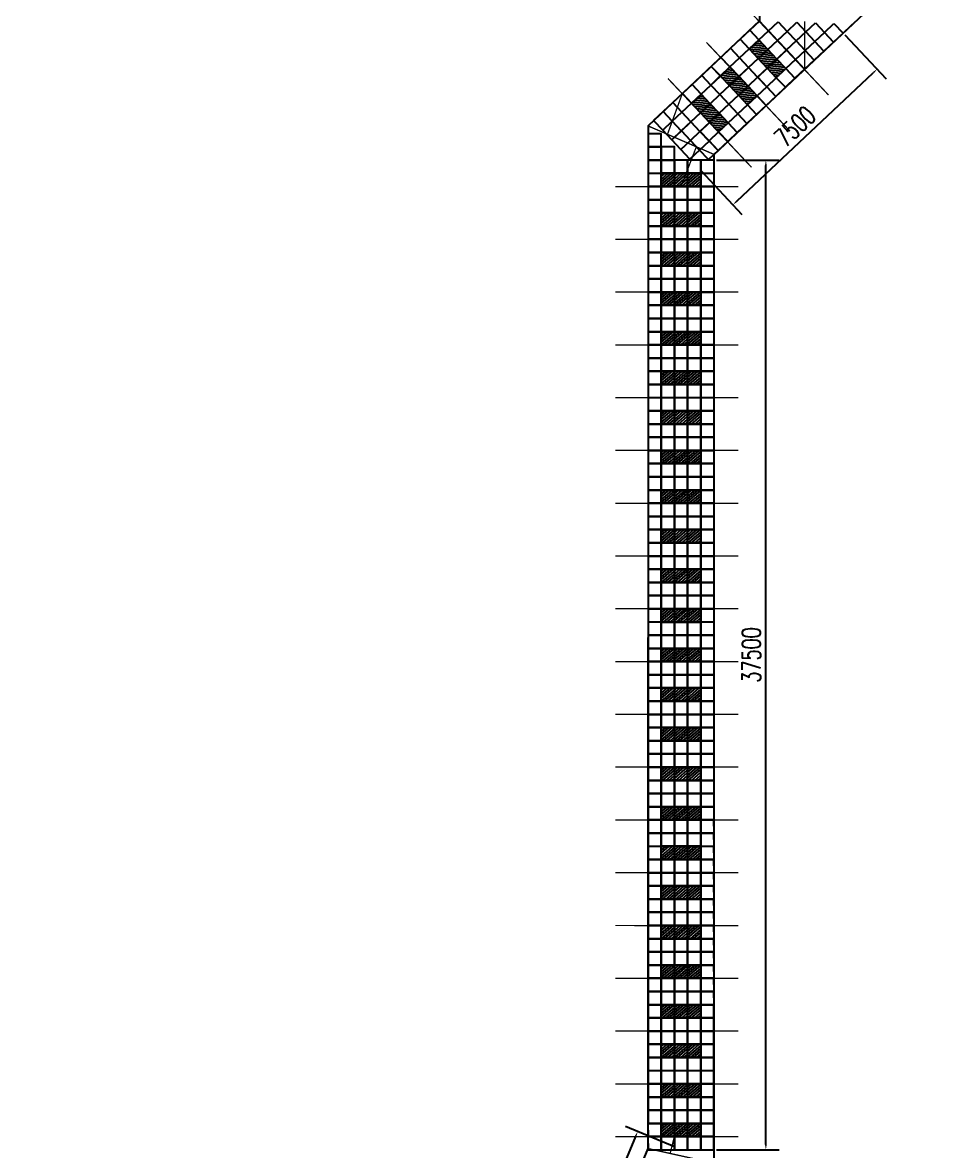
# Model space of a CAD drawing. Extents: x 833816 to 4746262, y -3629782 to -1973088.
# Drawn here: x 1973589 to 2008016, y -2255705 to -2212933 of the extents above; entities that cross this region are included whole.
import ezdxf

# ---------------------------------------------------------------- set-up
doc = ezdxf.new("R2010")
doc.units = 0
doc.header["$LTSCALE"] = 1000
doc.header["$MEASUREMENT"] = 0
doc.header["$PDMODE"] = 32
doc.layers.add('W-FLOAT_BOWL浮筒', color=253, linetype='Continuous')
doc.styles.add('STANDARD_T3', font='simplex.shx', dxfattribs={"width": 0.7, "bigfont": 'gbcbig.shx'})
doc.dimstyles.new('W&&200', dxfattribs={"dimtxt": 700, "dimasz": 200, "dimexe": 500, "dimexo": 600, "dimgap": 200, "dimtad": 1, "dimdec": 0, "dimzin": 0, "dimdsep": 46, "dimtxsty": 'STANDARD_T3', "dimcen": 0.09, "dimclrd": 1, "dimclre": 1, "dimclrt": 7, "dimazin": 2, "dimtfac": 1, "dimtdec": 0, "dimtix": 1, "dimtmove": 2, "dimatfit": 3, "dimfxl": 100, "dimtolj": 1, "dimtzin": 0, "dimarcsym": 0})

# ---------------------------------------------------------------- blocks, each defined once
blk = doc.blocks.new('*U212')
at = {"color": 2, "const_width": 50}
blk.add_lwpolyline([(-2331, 0), (2331, 0)], dxfattribs=at)
blk = doc.blocks.new('*U213')
at = {"color": 0, "linetype": 'ByBlock', "lineweight": -2, "transparency": 16777216}
for p in [(0, 0), (0, -2000), (0, -4000), (0, -6000), (0, -8000), (0, -10000), (0, -12000), (0, -14000), (0, -16000), (0, -18000), (0, -20000), (0, -22000), (0, -24000), (0, -26000), (0, -28000), (0, -30000), (0, -32000), (0, -34000), (0, -36000)]:
    blk.add_blockref('*U212', p, dxfattribs=at)
blk = doc.blocks.new('浮筒')
at = {"layer": 'W-FLOAT_BOWL浮筒'}
blk.add_lwpolyline([(-230, -268), (268, -230), (230, 268), (-268, 230)], close=True, dxfattribs=at)
blk = doc.blocks.new('*U214')
at = {"color": 2, "const_width": 50}
blk.add_lwpolyline([(-2309, 0), (2309, 0)], dxfattribs=at)
blk = doc.blocks.new('*U215')
at = {"color": 0, "linetype": 'ByBlock', "lineweight": -2, "transparency": 16777216}
for p in [(0, 0), (0, -2000), (0, -4000)]:
    blk.add_blockref('*U214', p, dxfattribs=at)
blk = doc.blocks.new('空格子')
at = {"layer": 'W-FLOAT_BOWL浮筒'}
h = blk.add_hatch(dxfattribs=at)
h.set_pattern_fill('ANSI31', color=256, scale=50)
h.set_pattern_definition([(45, (0, 0), (-56.127, 56.127), [])])
h.paths.add_polyline_path([(219, 263), (-280, 225), (-242, -274), (256, -236)])
blk.add_lwpolyline([(-242, -274), (256, -236), (219, 263), (-280, 225)], close=True, dxfattribs=at)
blk = doc.blocks.new('*D229')
at = {"color": 1, "lineweight": -2, "transparency": 16777216}
for p, q in [((1998282, -2255530), (1996427, -2254758)), ((1996811, -2255135), (1985624, -2281998)), ((1986941, -2282763), (1985085, -2281991))]:
    blk.add_line(p, q, dxfattribs=at)
at = {"color": 1, "transparency": 16777216}
for points in [[(1996780, -2255122), (1996842, -2255147), (1996888, -2254950)], [(1985593, -2281985), (1985655, -2282011), (1985547, -2282183)]]:
    blk.add_solid(points, dxfattribs=at)
at = {"layer": 'Defpoints', "color": 0, "transparency": 16777216}
for p in [(1998836, -2255761), (1985547, -2282183), (1987495, -2282994)]:
    blk.add_point(p, dxfattribs=at)
at = {"color": 7, "transparency": 16777216, "insert": (1990710, -2268355), "char_height": 700, "attachment_point": 5, "rotation": 67.3907, "style": 'STANDARD_T3'}
blk.add_mtext('\\A1;29500', dxfattribs=at)
blk = doc.blocks.new('*D230')
at = {"color": 1, "lineweight": -2, "transparency": 16777216}
for p, q in [((1999880, -2218145), (2002244, -2218145)), ((2001744, -2255445), (2001744, -2218345)), ((1999880, -2255645), (2002244, -2255645))]:
    blk.add_line(p, q, dxfattribs=at)
at = {"color": 1, "transparency": 16777216}
for points in [[(2001711, -2218345), (2001778, -2218345), (2001744, -2218145)], [(2001711, -2255445), (2001778, -2255445), (2001744, -2255645)]]:
    blk.add_solid(points, dxfattribs=at)
at = {"layer": 'Defpoints', "color": 0, "transparency": 16777216}
for p in [(1999280, -2218145), (2001744, -2218145), (1999280, -2255645)]:
    blk.add_point(p, dxfattribs=at)
at = {"color": 7, "transparency": 16777216, "insert": (2001194, -2236895), "char_height": 700, "attachment_point": 5, "rotation": 90, "style": 'STANDARD_T3'}
blk.add_mtext('\\A1;37500', dxfattribs=at)
blk = doc.blocks.new('*D243')
at = {"color": 1, "lineweight": -2, "transparency": 16777216}
for p, q in [((2004736, -2213402), (2006301, -2215064)), ((2000642, -2219704), (2005812, -2214837)), ((1999275, -2218543), (2000839, -2220205))]:
    blk.add_line(p, q, dxfattribs=at)
at = {"color": 1, "transparency": 16777216}
for points in [[(2005789, -2214813), (2005835, -2214861), (2005958, -2214700)], [(2000619, -2219679), (2000665, -2219728), (2000497, -2219841)]]:
    blk.add_solid(points, dxfattribs=at)
at = {"layer": 'Defpoints', "color": 0, "transparency": 16777216}
for p in [(2004325, -2212965), (2005958, -2214700), (1998864, -2218106)]:
    blk.add_point(p, dxfattribs=at)
at = {"color": 7, "transparency": 16777216, "insert": (2002850, -2216870), "char_height": 700, "attachment_point": 5, "rotation": 43.2668, "style": 'STANDARD_T3'}
blk.add_mtext('\\A1;7500', dxfattribs=at)

msp = doc.modelspace()

# ---------------------------------------------------------------- linework, layer by layer
at = {"color": 1}
for points in [[(2001472.6, -2319960.3), (1988686.3, -2319960.3), (1981980, -2310403), (1990708.4, -2304262.9), (1988640.8, -2282843.3), (1999780.3, -2256150.7), (1999781.5, -2217928.8), (2008006.8, -2210186.7), (2008015.7, -2192890.6), (2004018.9, -2186768.9), (2004030.2, -2164859.1)], [(2001529.8, -2165624.5), (2001505.4, -2212872.9), (1997281.6, -2216848.6), (1997279.9, -2255595.9), (1986086.1, -2282474.8), (1988078.6, -2303056.3), (1973589.5, -2313248.8), (1982549.2, -2326013), (1987602.7, -2322460.3), (2001472.6, -2322460.3), (2001472.6, -2319960.3)], [(1997279.9, -2255595.9), (1986086.1, -2282474.8)]]:
    msp.add_lwpolyline(points, dxfattribs=at)
for points in [[(2001505.4, -2212872.9), (1997281.6, -2216848.6)], [(1999781.5, -2217928.8), (2005135.6, -2212889.2)]]:
    msp.add_lwpolyline(points)
at = {"color": 5, "const_width": 50}
for points in [[(2003211.5, -2214700.3), (2003212.3, -2212888.2)], [(1998007.1, -2217195.7), (1998577.6, -2215628.8)], [(1999781.5, -2217928.8), (1997281.6, -2216848.6)], [(1999111.3, -2217639.2), (1998531.5, -2219145.4)], [(1998279.8, -2255145.5), (1998117.5, -2255781.9)], [(1999780.3, -2256150.7), (1997279.8, -2255596.2)]]:
    msp.add_lwpolyline(points, dxfattribs=at)
at = {"color": 6}
for points in [[(1997281.6, -2216848.6), (1997279.8, -2255596.2)], [(1999780.3, -2256150.7), (1999781.5, -2217928.8)]]:
    msp.add_lwpolyline(points, dxfattribs=at)

# ---------------------------------------------------------------- block references
for name, p, rotation in [('*U215', (2002531.7, -2213993.7), 313.2668024039084), ('空格子', (2001477.7, -2213945.7), 308.9392147150865), ('空格子', (2001820.4, -2214309.8), 308.9392147150865), ('空格子', (2002163.1, -2214673.9), 308.9392147150865), ('空格子', (2000385.5, -2214973.8), 308.9392147150865), ('空格子', (2000728.2, -2215337.9), 308.9392147150865), ('空格子', (2001070.9, -2215702), 308.9392147150865), ('空格子', (1999293.2, -2216001.9), 308.9392147150865), ('空格子', (1999635.9, -2216366), 308.9392147150865), ('空格子', (1999978.6, -2216730.1), 308.9392147150865), ('空格子', (1998043.7, -2218890.8), 355.6699377298531), ('空格子', (1998543.7, -2218890.8), 355.6699377298531), ('空格子', (1999043.7, -2218890.8), 355.6699377298531), ('空格子', (1998043.6, -2220390.8), 355.6699377298531), ('空格子', (1998543.6, -2220390.8), 355.6699377298531), ('空格子', (1999043.6, -2220390.8), 355.6699377298531), ('空格子', (1998043.6, -2221890.8), 355.6699377298531), ('空格子', (1998543.6, -2221890.8), 355.6699377298531), ('空格子', (1999043.6, -2221890.8), 355.6699377298531), ('空格子', (1998043.5, -2223390.8), 355.6699377298531), ('空格子', (1998543.5, -2223390.8), 355.6699377298531), ('空格子', (1999043.5, -2223390.8), 355.6699377298531), ('空格子', (1998043.5, -2224890.8), 355.6699377298531), ('空格子', (1998543.5, -2224890.8), 355.6699377298531), ('空格子', (1999043.5, -2224890.8), 355.6699377298531), ('空格子', (1998043.4, -2226390.8), 355.6699377298531), ('空格子', (1998543.4, -2226390.8), 355.6699377298531), ('空格子', (1999043.4, -2226390.8), 355.6699377298531), ('空格子', (1998043.3, -2227890.8), 355.6699377298531), ('空格子', (1998543.3, -2227890.8), 355.6699377298531), ('空格子', (1999043.3, -2227890.8), 355.6699377298531), ('空格子', (1998043.3, -2229390.8), 355.6699377298531), ('空格子', (1998543.3, -2229390.8), 355.6699377298531), ('空格子', (1999043.3, -2229390.8), 355.6699377298531), ('空格子', (1998043.2, -2230890.8), 355.6699377298531), ('空格子', (1998543.2, -2230890.8), 355.6699377298531), ('空格子', (1999043.2, -2230890.8), 355.6699377298531), ('空格子', (1998043.1, -2232390.8), 355.6699377298531), ('空格子', (1998543.1, -2232390.8), 355.6699377298531), ('空格子', (1999043.1, -2232390.8), 355.6699377298531), ('空格子', (1998043.1, -2233890.8), 355.6699377298531), ('空格子', (1998543.1, -2233890.8), 355.6699377298531), ('空格子', (1999043.1, -2233890.8), 355.6699377298531), ('空格子', (1998043, -2235390.8), 355.6699377298531), ('空格子', (1998543, -2235390.8), 355.6699377298531), ('空格子', (1999043, -2235390.8), 355.6699377298531), ('空格子', (1998042.9, -2236890.8), 355.6699377298531), ('空格子', (1998542.9, -2236890.8), 355.6699377298531), ('空格子', (1999042.9, -2236890.8), 355.6699377298531), ('空格子', (1998042.9, -2238390.8), 355.6699377298531), ('空格子', (1998542.9, -2238390.8), 355.6699377298531), ('空格子', (1999042.9, -2238390.8), 355.6699377298531), ('空格子', (1998042.8, -2239890.8), 355.6699377298531), ('空格子', (1998542.8, -2239890.8), 355.6699377298531), ('空格子', (1999042.8, -2239890.8), 355.6699377298531), ('空格子', (1998042.7, -2241390.8), 355.6699377298531), ('空格子', (1998542.7, -2241390.8), 355.6699377298531), ('空格子', (1999042.7, -2241390.8), 355.6699377298531), ('空格子', (1998042.7, -2242890.8), 355.6699377298531), ('空格子', (1998542.7, -2242890.8), 355.6699377298531), ('空格子', (1999042.7, -2242890.8), 355.6699377298531), ('空格子', (1998042.6, -2244390.8), 355.6699377298531), ('空格子', (1998542.6, -2244390.8), 355.6699377298531), ('空格子', (1999042.6, -2244390.8), 355.6699377298531), ('空格子', (1998042.5, -2245890.8), 355.6699377298531), ('空格子', (1998542.5, -2245890.8), 355.6699377298531), ('空格子', (1999042.5, -2245890.8), 355.6699377298531), ('空格子', (1998042.5, -2247390.8), 355.6699377298531), ('空格子', (1998542.5, -2247390.8), 355.6699377298531), ('空格子', (1999042.5, -2247390.8), 355.6699377298531), ('空格子', (1998042.4, -2248890.8), 355.6699377298531), ('空格子', (1998542.4, -2248890.8), 355.6699377298531), ('空格子', (1999042.4, -2248890.8), 355.6699377298531), ('空格子', (1998042.4, -2250390.8), 355.6699377298531), ('空格子', (1998542.4, -2250390.8), 355.6699377298531), ('空格子', (1999042.4, -2250390.8), 355.6699377298531), ('空格子', (1998042.3, -2251890.8), 355.6699377298531), ('空格子', (1998542.3, -2251890.8), 355.6699377298531), ('空格子', (1999042.3, -2251890.8), 355.6699377298531), ('空格子', (1998042.2, -2253390.8), 355.6699377298531), ('空格子', (1998542.2, -2253390.8), 355.6699377298531), ('空格子', (1999042.2, -2253390.8), 355.6699377298531), ('空格子', (1998042, -2254890.8), 355.6699377298531), ('空格子', (1998542, -2254890.8), 355.6699377298531), ('空格子', (1999042, -2254890.8), 355.6699377298531)]:
    msp.add_blockref(name, p, dxfattribs=dict(rotation=rotation))
at = {"xscale": -1, "rotation": 179.9975254186578}
msp.add_blockref('*U213', (1998368.5, -2255145.4), dxfattribs=at)
at = {"layer": 'W-FLOAT_BOWL浮筒'}
for p, rotation in [((2001487.3, -2213233.3), 308.9392147151741), ((2001123.3, -2213576), 308.9392147151741), ((2000759.2, -2213918.7), 308.9392147151741), ((2000031, -2214604.1), 308.9392147151741), ((2000395.1, -2214261.4), 308.9392147151741), ((1999666.9, -2214946.8), 308.9392147151741), ((1999302.8, -2215289.5), 308.9392147151741), ((1998938.7, -2215632.2), 308.9392147151741), ((1998210.6, -2216317.5), 308.9392147151741), ((1998574.7, -2215974.8), 308.9392147151741), ((1997846.5, -2216660.2), 308.9392147151741), ((1997531.6, -2217395.4), 355.6699377299382), ((1997531.5, -2217895.4), 355.6699377299382), ((1998031.5, -2217895.4), 355.6699377299382), ((1997531.5, -2218395.4), 355.6699377299382), ((1998031.5, -2218395.4), 355.6699377299382), ((1998531.5, -2218395.5), 355.6699377299382), ((1999031.5, -2218395.5), 355.6699377299382), ((1999531.5, -2218395.5), 355.6699377299382), ((1997531.5, -2218895.4), 355.6699377299382), ((1999531.5, -2218895.5), 355.6699377299382), ((1997531.5, -2219395.4), 355.6699377299382), ((1998031.5, -2219395.4), 355.6699377299382), ((1998531.5, -2219395.5), 355.6699377299382), ((1999031.5, -2219395.5), 355.6699377299382), ((1999531.5, -2219395.5), 355.6699377299382), ((1997531.5, -2219895.4), 355.6699377299382), ((1998031.5, -2219895.4), 355.6699377299382), ((1998531.5, -2219895.5), 355.6699377299382), ((1999031.5, -2219895.5), 355.6699377299382), ((1999531.5, -2219895.5), 355.6699377299382), ((1997531.4, -2220395.4), 355.6699377299382), ((1999531.4, -2220395.5), 355.6699377299382), ((1997531.4, -2220895.4), 355.6699377299382), ((1998031.4, -2220895.4), 355.6699377299382), ((1998531.4, -2220895.5), 355.6699377299382), ((1999031.4, -2220895.5), 355.6699377299382), ((1999531.4, -2220895.5), 355.6699377299382), ((1997531.4, -2221395.4), 355.6699377299382), ((1998031.4, -2221395.4), 355.6699377299382), ((1998531.4, -2221395.5), 355.6699377299382), ((1999031.4, -2221395.5), 355.6699377299382), ((1999531.4, -2221395.5), 355.6699377299382), ((1997531.4, -2221895.4), 355.6699377299382), ((1999531.4, -2221895.5), 355.6699377299382), ((1997531.3, -2222395.4), 355.6699377299382), ((1998031.3, -2222395.4), 355.6699377299382), ((1998531.3, -2222395.5), 355.6699377299382), ((1999031.3, -2222395.5), 355.6699377299382), ((1999531.3, -2222395.5), 355.6699377299382), ((1997531.3, -2222895.4), 355.6699377299382), ((1998031.3, -2222895.4), 355.6699377299382), ((1998531.3, -2222895.5), 355.6699377299382), ((1999031.3, -2222895.5), 355.6699377299382), ((1999531.3, -2222895.5), 355.6699377299382), ((1997531.3, -2223395.4), 355.6699377299382), ((1999531.3, -2223395.5), 355.6699377299382), ((1997531.3, -2223895.4), 355.6699377299382), ((1998031.3, -2223895.4), 355.6699377299382), ((1998531.3, -2223895.5), 355.6699377299382), ((1999031.3, -2223895.5), 355.6699377299382), ((1999531.3, -2223895.5), 355.6699377299382), ((1997531.3, -2224395.4), 355.6699377299382), ((1998031.3, -2224395.4), 355.6699377299382), ((1998531.3, -2224395.5), 355.6699377299382), ((1999031.3, -2224395.5), 355.6699377299382), ((1999531.3, -2224395.5), 355.6699377299382), ((1997531.2, -2224895.4), 355.6699377299382), ((1999531.2, -2224895.5), 355.6699377299382), ((1997531.2, -2225395.4), 355.6699377299382), ((1998031.2, -2225395.4), 355.6699377299382), ((1998531.2, -2225395.5), 355.6699377299382), ((1999031.2, -2225395.5), 355.6699377299382), ((1999531.2, -2225395.5), 355.6699377299382), ((1997531.2, -2225895.4), 355.6699377299382), ((1998031.2, -2225895.4), 355.6699377299382), ((1998531.2, -2225895.5), 355.6699377299382), ((1999031.2, -2225895.5), 355.6699377299382), ((1999531.2, -2225895.5), 355.6699377299382), ((1997531.2, -2226395.4), 355.6699377299382), ((1999531.2, -2226395.5), 355.6699377299382), ((1997531.2, -2226895.4), 355.6699377299382), ((1998031.2, -2226895.4), 355.6699377299382), ((1998531.2, -2226895.5), 355.6699377299382), ((1999031.2, -2226895.5), 355.6699377299382), ((1999531.2, -2226895.5), 355.6699377299382), ((1997531.1, -2227395.4), 355.6699377299382), ((1998031.1, -2227395.4), 355.6699377299382), ((1998531.1, -2227395.5), 355.6699377299382), ((1999031.1, -2227395.5), 355.6699377299382), ((1999531.1, -2227395.5), 355.6699377299382), ((1997531.1, -2227895.4), 355.6699377299382), ((1999531.1, -2227895.5), 355.6699377299382), ((1997531.1, -2228395.4), 355.6699377299382), ((1998031.1, -2228395.4), 355.6699377299382), ((1998531.1, -2228395.5), 355.6699377299382), ((1999031.1, -2228395.5), 355.6699377299382), ((1999531.1, -2228395.5), 355.6699377299382), ((1997531.1, -2228895.4), 355.6699377299382), ((1998031.1, -2228895.4), 355.6699377299382), ((1998531.1, -2228895.5), 355.6699377299382), ((1999031.1, -2228895.5), 355.6699377299382), ((1999531.1, -2228895.5), 355.6699377299382), ((1997531, -2229395.4), 355.6699377299382), ((1999531, -2229395.5), 355.6699377299382), ((1997531, -2229895.4), 355.6699377299382), ((1998031, -2229895.4), 355.6699377299382), ((1998531, -2229895.5), 355.6699377299382), ((1999031, -2229895.5), 355.6699377299382), ((1999531, -2229895.5), 355.6699377299382), ((1997531, -2230395.4), 355.6699377299382), ((1998031, -2230395.4), 355.6699377299382), ((1998531, -2230395.5), 355.6699377299382), ((1999031, -2230395.5), 355.6699377299382), ((1999531, -2230395.5), 355.6699377299382), ((1997531, -2230895.4), 355.6699377299382), ((1999531, -2230895.5), 355.6699377299382), ((1997531, -2231395.4), 355.6699377299382), ((1998031, -2231395.4), 355.6699377299382), ((1998531, -2231395.5), 355.6699377299382), ((1999031, -2231395.5), 355.6699377299382), ((1999531, -2231395.5), 355.6699377299382), ((1997530.9, -2231895.4), 355.6699377299382), ((1998030.9, -2231895.4), 355.6699377299382), ((1998530.9, -2231895.5), 355.6699377299382), ((1999030.9, -2231895.5), 355.6699377299382), ((1999530.9, -2231895.5), 355.6699377299382), ((1997530.9, -2232395.4), 355.6699377299382), ((1999530.9, -2232395.5), 355.6699377299382), ((1997530.9, -2232895.4), 355.6699377299382), ((1998030.9, -2232895.4), 355.6699377299382), ((1998530.9, -2232895.5), 355.6699377299382), ((1999030.9, -2232895.5), 355.6699377299382), ((1999530.9, -2232895.5), 355.6699377299382), ((1997530.9, -2233395.4), 355.6699377299382), ((1998030.9, -2233395.4), 355.6699377299382), ((1998530.9, -2233395.5), 355.6699377299382), ((1999030.9, -2233395.5), 355.6699377299382), ((1999530.9, -2233395.5), 355.6699377299382), ((1997530.8, -2233895.4), 355.6699377299382), ((1999530.8, -2233895.5), 355.6699377299382), ((1997530.8, -2234395.4), 355.6699377299382), ((1998030.8, -2234395.4), 355.6699377299382), ((1998530.8, -2234395.5), 355.6699377299382), ((1999030.8, -2234395.5), 355.6699377299382), ((1999530.8, -2234395.5), 355.6699377299382), ((1997530.8, -2234895.4), 355.6699377299382), ((1998030.8, -2234895.4), 355.6699377299382), ((1998530.8, -2234895.5), 355.6699377299382), ((1999030.8, -2234895.5), 355.6699377299382), ((1999530.8, -2234895.5), 355.6699377299382), ((1997530.8, -2235395.4), 355.6699377299382), ((1999530.8, -2235395.5), 355.6699377299382), ((1997530.8, -2235895.4), 355.6699377299382), ((1998030.8, -2235895.4), 355.6699377299382), ((1998530.8, -2235895.5), 355.6699377299382), ((1999030.8, -2235895.5), 355.6699377299382), ((1999530.8, -2235895.5), 355.6699377299382), ((1997530.7, -2236395.4), 355.6699377299382), ((1998030.7, -2236395.4), 355.6699377299382), ((1998530.7, -2236395.5), 355.6699377299382), ((1999030.7, -2236395.5), 355.6699377299382), ((1999530.7, -2236395.5), 355.6699377299382), ((1997530.7, -2236895.4), 355.6699377299382), ((1999530.7, -2236895.5), 355.6699377299382), ((1997530.7, -2237395.4), 355.6699377299382), ((1998030.7, -2237395.4), 355.6699377299382), ((1998530.7, -2237395.5), 355.6699377299382), ((1999030.7, -2237395.5), 355.6699377299382), ((1999530.7, -2237395.5), 355.6699377299382), ((1997530.7, -2237895.4), 355.6699377299382), ((1998030.7, -2237895.4), 355.6699377299382), ((1998530.7, -2237895.5), 355.6699377299382), ((1999030.7, -2237895.5), 355.6699377299382), ((1999530.7, -2237895.5), 355.6699377299382), ((1997530.7, -2238395.4), 355.6699377299382), ((1999530.7, -2238395.5), 355.6699377299382), ((1997530.6, -2238895.4), 355.6699377299382), ((1998030.6, -2238895.4), 355.6699377299382), ((1998530.6, -2238895.5), 355.6699377299382), ((1999030.6, -2238895.5), 355.6699377299382), ((1999530.6, -2238895.5), 355.6699377299382), ((1997530.6, -2239395.4), 355.6699377299382), ((1998030.6, -2239395.4), 355.6699377299382), ((1998530.6, -2239395.5), 355.6699377299382), ((1999030.6, -2239395.5), 355.6699377299382), ((1999530.6, -2239395.5), 355.6699377299382), ((1997530.6, -2239895.4), 355.6699377299382), ((1999530.6, -2239895.5), 355.6699377299382), ((1997530.6, -2240395.4), 355.6699377299382), ((1998030.6, -2240395.4), 355.6699377299382), ((1998530.6, -2240395.5), 355.6699377299382), ((1999030.6, -2240395.5), 355.6699377299382), ((1999530.6, -2240395.5), 355.6699377299382), ((1997530.5, -2240895.4), 355.6699377299382), ((1998030.5, -2240895.4), 355.6699377299382), ((1998530.5, -2240895.5), 355.6699377299382), ((1999030.5, -2240895.5), 355.6699377299382), ((1999530.5, -2240895.5), 355.6699377299382), ((1997530.5, -2241395.4), 355.6699377299382), ((1999530.5, -2241395.5), 355.6699377299382), ((1997530.5, -2241895.4), 355.6699377299382), ((1998030.5, -2241895.4), 355.6699377299382), ((1998530.5, -2241895.5), 355.6699377299382), ((1999030.5, -2241895.5), 355.6699377299382), ((1999530.5, -2241895.5), 355.6699377299382), ((1997530.5, -2242395.4), 355.6699377299382), ((1998030.5, -2242395.4), 355.6699377299382), ((1998530.5, -2242395.5), 355.6699377299382), ((1999030.5, -2242395.5), 355.6699377299382), ((1999530.5, -2242395.5), 355.6699377299382), ((1997530.5, -2242895.4), 355.6699377299382), ((1999530.5, -2242895.5), 355.6699377299382), ((1997530.4, -2243395.4), 355.6699377299382), ((1998030.4, -2243395.4), 355.6699377299382), ((1998530.4, -2243395.5), 355.6699377299382), ((1999030.4, -2243395.5), 355.6699377299382), ((1999530.4, -2243395.5), 355.6699377299382), ((1997530.4, -2243895.4), 355.6699377299382), ((1998030.4, -2243895.4), 355.6699377299382), ((1998530.4, -2243895.5), 355.6699377299382), ((1999030.4, -2243895.5), 355.6699377299382), ((1999530.4, -2243895.5), 355.6699377299382), ((1997530.4, -2244395.4), 355.6699377299382), ((1999530.4, -2244395.5), 355.6699377299382), ((1997530.4, -2244895.4), 355.6699377299382), ((1998030.4, -2244895.4), 355.6699377299382), ((1998530.4, -2244895.5), 355.6699377299382), ((1999030.4, -2244895.5), 355.6699377299382), ((1999530.4, -2244895.5), 355.6699377299382), ((1997530.4, -2245395.4), 355.6699377299382), ((1998030.4, -2245395.4), 355.6699377299382), ((1998530.4, -2245395.5), 355.6699377299382), ((1999030.4, -2245395.5), 355.6699377299382), ((1999530.4, -2245395.5), 355.6699377299382), ((1997530.3, -2245895.4), 355.6699377299382), ((1999530.3, -2245895.5), 355.6699377299382), ((1997530.3, -2246395.4), 355.6699377299382), ((1998030.3, -2246395.4), 355.6699377299382), ((1998530.3, -2246395.5), 355.6699377299382), ((1999030.3, -2246395.5), 355.6699377299382), ((1999530.3, -2246395.5), 355.6699377299382), ((1997530.3, -2246895.4), 355.6699377299382), ((1998030.3, -2246895.4), 355.6699377299382), ((1998530.3, -2246895.5), 355.6699377299382), ((1999030.3, -2246895.5), 355.6699377299382), ((1999530.3, -2246895.5), 355.6699377299382), ((1997530.3, -2247395.4), 355.6699377299382), ((1999530.3, -2247395.5), 355.6699377299382), ((1997530.2, -2247895.4), 355.6699377299382), ((1998030.2, -2247895.4), 355.6699377299382), ((1998530.2, -2247895.5), 355.6699377299382), ((1999030.2, -2247895.5), 355.6699377299382), ((1999530.2, -2247895.5), 355.6699377299382), ((1997530.2, -2248395.4), 355.6699377299382), ((1998030.2, -2248395.4), 355.6699377299382), ((1998530.2, -2248395.5), 355.6699377299382), ((1999030.2, -2248395.5), 355.6699377299382), ((1999530.2, -2248395.5), 355.6699377299382), ((1997530.2, -2248895.4), 355.6699377299382), ((1999530.2, -2248895.5), 355.6699377299382), ((1997530.2, -2249395.4), 355.6699377299382), ((1998030.2, -2249395.4), 355.6699377299382), ((1998530.2, -2249395.5), 355.6699377299382), ((1999030.2, -2249395.5), 355.6699377299382), ((1999530.2, -2249395.5), 355.6699377299382), ((1997530.2, -2249895.4), 355.6699377299382), ((1998030.2, -2249895.4), 355.6699377299382), ((1998530.2, -2249895.5), 355.6699377299382), ((1999030.2, -2249895.5), 355.6699377299382), ((1999530.2, -2249895.5), 355.6699377299382), ((1997530.1, -2250395.4), 355.6699377299382), ((1999530.1, -2250395.5), 355.6699377299382), ((1997530.1, -2250895.4), 355.6699377299382), ((1998030.1, -2250895.4), 355.6699377299382), ((1998530.1, -2250895.5), 355.6699377299382), ((1999030.1, -2250895.5), 355.6699377299382), ((1999530.1, -2250895.5), 355.6699377299382), ((1997530.1, -2251395.4), 355.6699377299382), ((1998030.1, -2251395.4), 355.6699377299382), ((1998530.1, -2251395.5), 355.6699377299382), ((1999030.1, -2251395.5), 355.6699377299382), ((1999530.1, -2251395.5), 355.6699377299382), ((1997530.1, -2251895.4), 355.6699377299382), ((1999530.1, -2251895.5), 355.6699377299382), ((1997530, -2252395.4), 355.6699377299382), ((1998030, -2252395.4), 355.6699377299382), ((1998530, -2252395.5), 355.6699377299382), ((1999030, -2252395.5), 355.6699377299382), ((1999530, -2252395.5), 355.6699377299382), ((1997530, -2252895.4), 355.6699377299382), ((1998030, -2252895.4), 355.6699377299382), ((1998530, -2252895.5), 355.6699377299382), ((1999030, -2252895.5), 355.6699377299382), ((1999530, -2252895.5), 355.6699377299382), ((1997530, -2253395.4), 355.6699377299382), ((1999530, -2253395.5), 355.6699377299382), ((1997530, -2253895.4), 355.6699377299382), ((1998030, -2253895.4), 355.6699377299382), ((1998530, -2253895.5), 355.6699377299382), ((1999030, -2253895.5), 355.6699377299382), ((1999530, -2253895.5), 355.6699377299382), ((1997529.9, -2254395.4), 355.6699377299382), ((1998029.9, -2254395.4), 355.6699377299382), ((1998529.9, -2254395.5), 355.6699377299382), ((1999029.9, -2254395.5), 355.6699377299382), ((1999529.9, -2254395.5), 355.6699377299382), ((1997529.8, -2254895.4), 355.6699377299382), ((1999529.8, -2254895.5), 355.6699377299382), ((1997529.8, -2255395.4), 355.6699377299382), ((1998029.8, -2255395.4), 355.6699377299382), ((1998529.8, -2255395.5), 355.6699377299382), ((1999029.8, -2255395.5), 355.6699377299382), ((1999529.8, -2255395.5), 355.6699377299382)]:
    msp.add_blockref('浮筒', p, dxfattribs=dict(at, rotation=rotation))
at = {"layer": 'W-FLOAT_BOWL浮筒', "xscale": -1, "rotation": 137.594390092778}
for p in [(2002194.1, -2213254.6), (2002900.9, -2213276), (2003607.7, -2213297.4), (2001830, -2213597.3), (2002536.8, -2213618.7), (2003243.6, -2213640.1), (2003950.4, -2213661.5), (2002172.7, -2213961.4), (2002879.5, -2213982.8), (2003586.3, -2214004.2), (2000737.8, -2214625.4), (2001101.9, -2214282.7), (2001444.6, -2214646.8), (2002515.4, -2214325.5), (2003222.2, -2214346.9), (2001080.5, -2214989.5), (2001787.3, -2215010.9), (2002494, -2215032.3), (2002858.1, -2214689.6), (2000009.6, -2215310.8), (2001423.2, -2215353.6), (2002130, -2215375), (1999645.5, -2215653.5), (2000352.3, -2215674.9), (2001765.9, -2215717.7), (1998917.4, -2216338.9), (1999988.2, -2216017.6), (2000330.9, -2216381.7), (2000695, -2216039), (2001401.8, -2216060.4), (1998553.3, -2216681.6), (1999260.1, -2216703), (2000673.6, -2216745.8), (2001037.7, -2216403.1), (1998189.2, -2217024.3), (1998896, -2217045.7), (1999602.8, -2217067.1), (2000309.5, -2217088.5), (1998531.9, -2217388.4), (1999238.7, -2217409.8), (1999945.5, -2217431.2), (1998874.6, -2217752.5), (1999581.4, -2217773.9)]:
    msp.add_blockref('浮筒', p, dxfattribs=at)
at = {"layer": 'W-FLOAT_BOWL浮筒', "color": 1, "xscale": -1, "rotation": 137.594390092778}
msp.add_blockref('浮筒', (2004314.5, -2213318.8), dxfattribs=at)

# ---------------------------------------------------------------- dimensions: what is measured, and where the dimension line sits
for p1, p2, distance, picture, middle in [((1998863.9, -2218105.9), (2004325.2, -2212965.4), -2382.3, '*D243', (2002850.4, -2216869.9)), ((1999279.8, -2255645.5), (1999279.8, -2218145.5), -2464.7, '*D230', (2001194.5, -2236895.5)), ((1998836, -2255761.1), (1987494.8, -2282993.9), -2110, '*D229', (1990709.8, -2268354.9))]:
    dim = msp.add_aligned_dim(p1=p1, p2=p2, distance=distance, dimstyle='W&&200')
    dim.commit()
    dim.dimension.update_dxf_attribs({"geometry": picture, "text_midpoint": middle})

doc.saveas('drawing.dxf')
